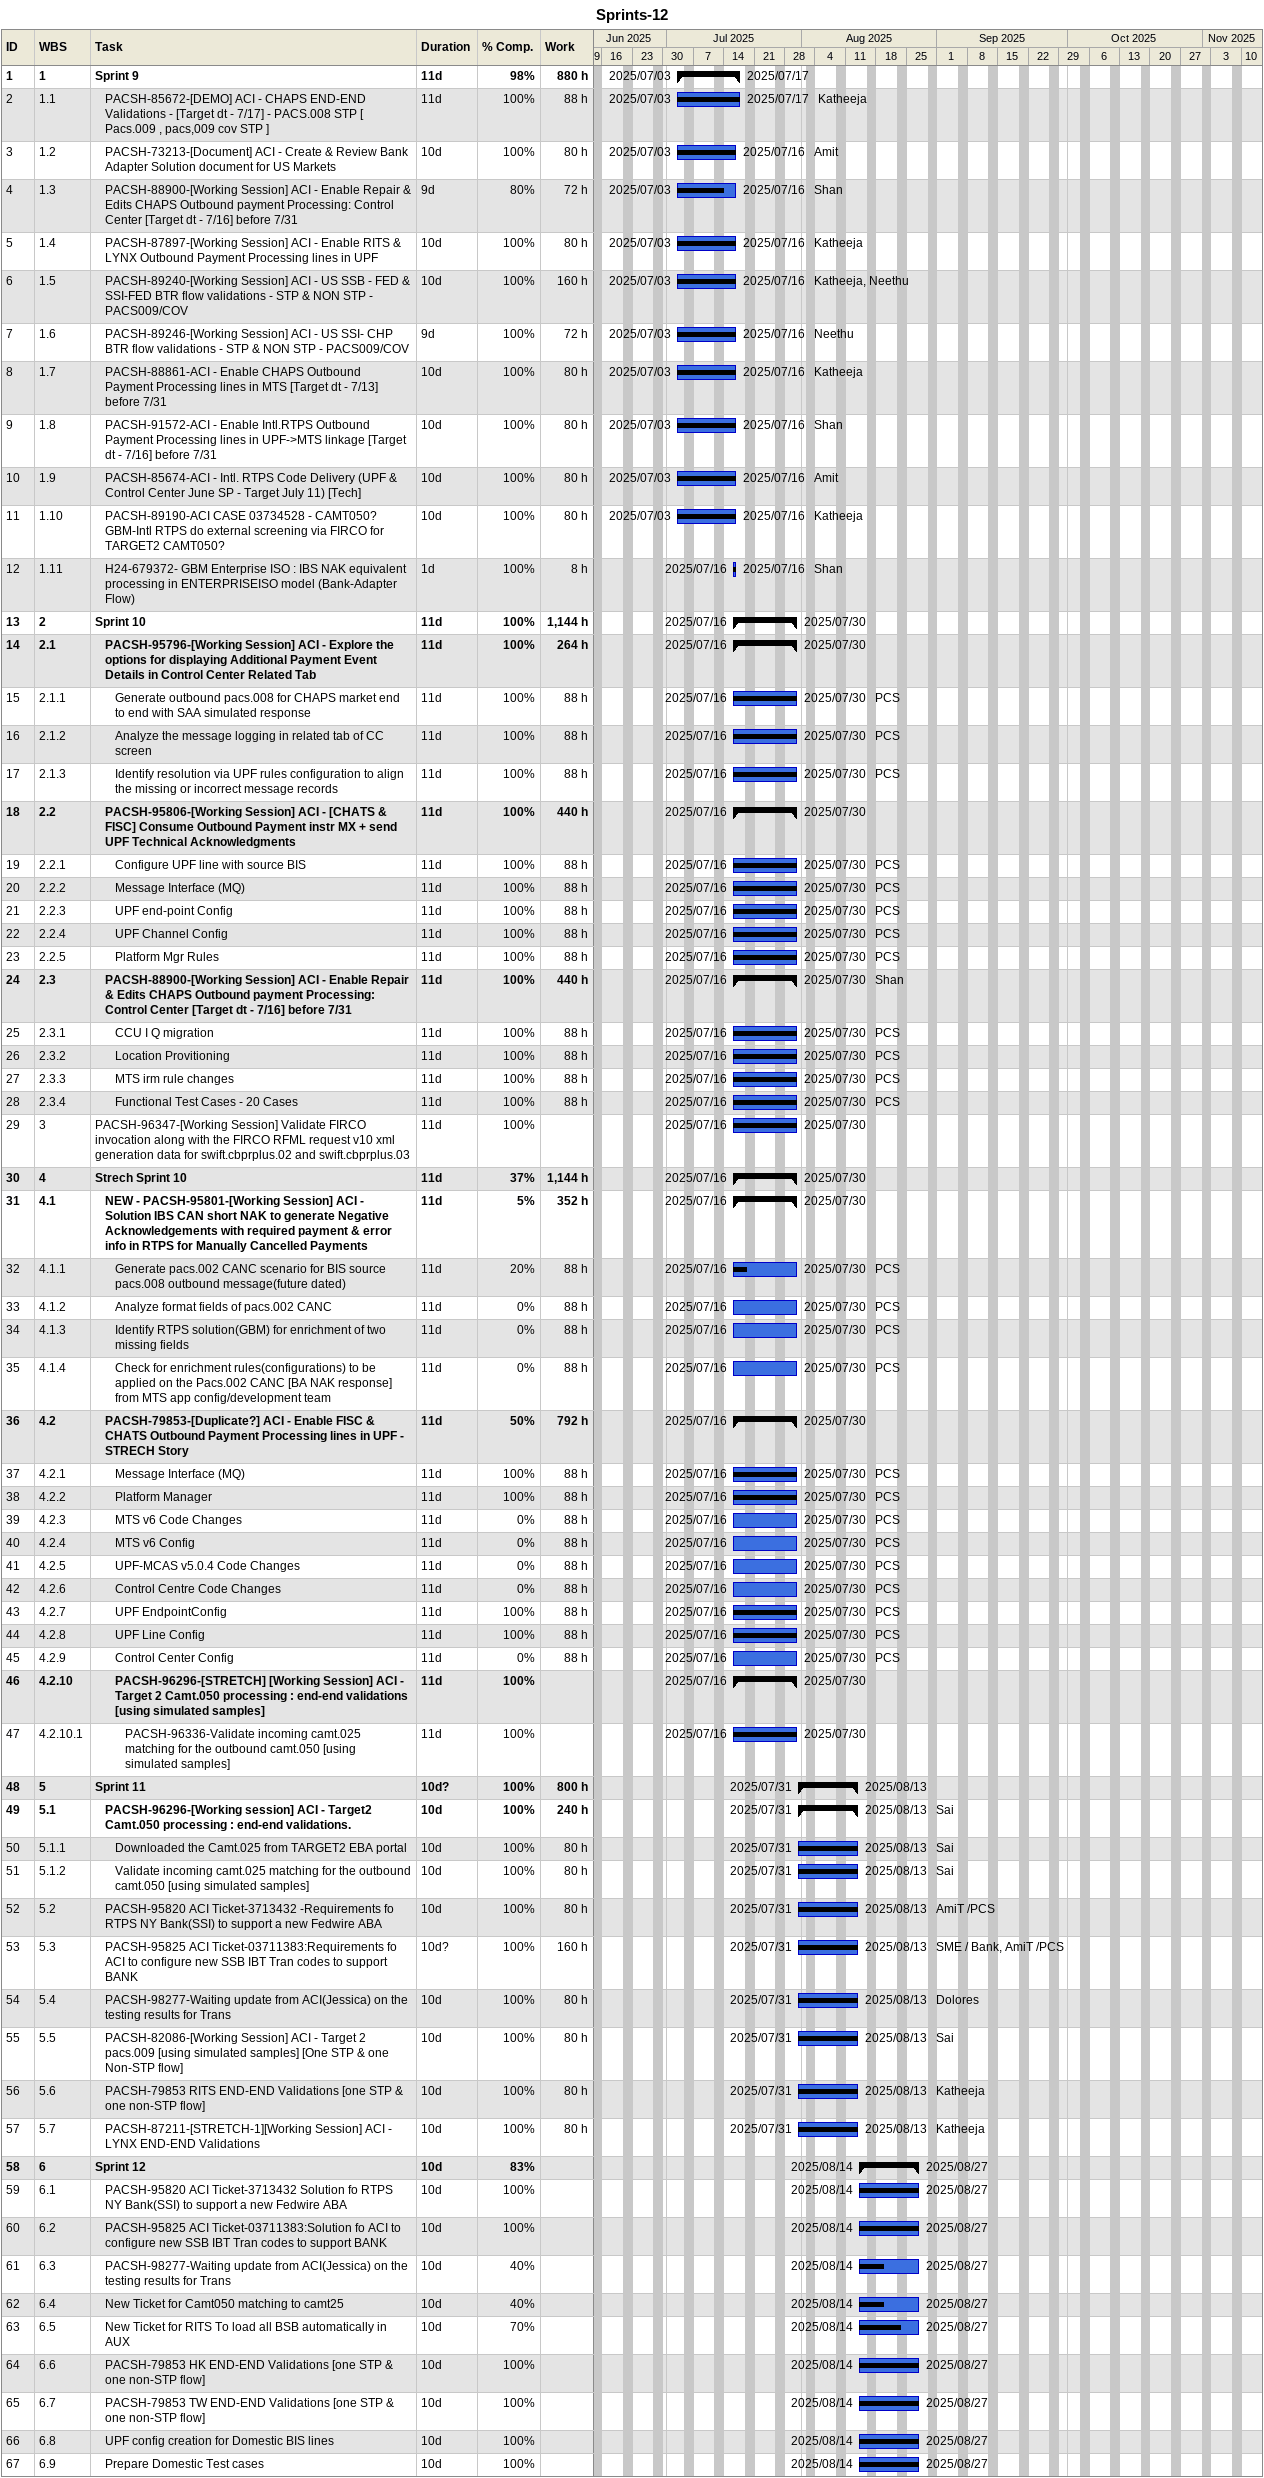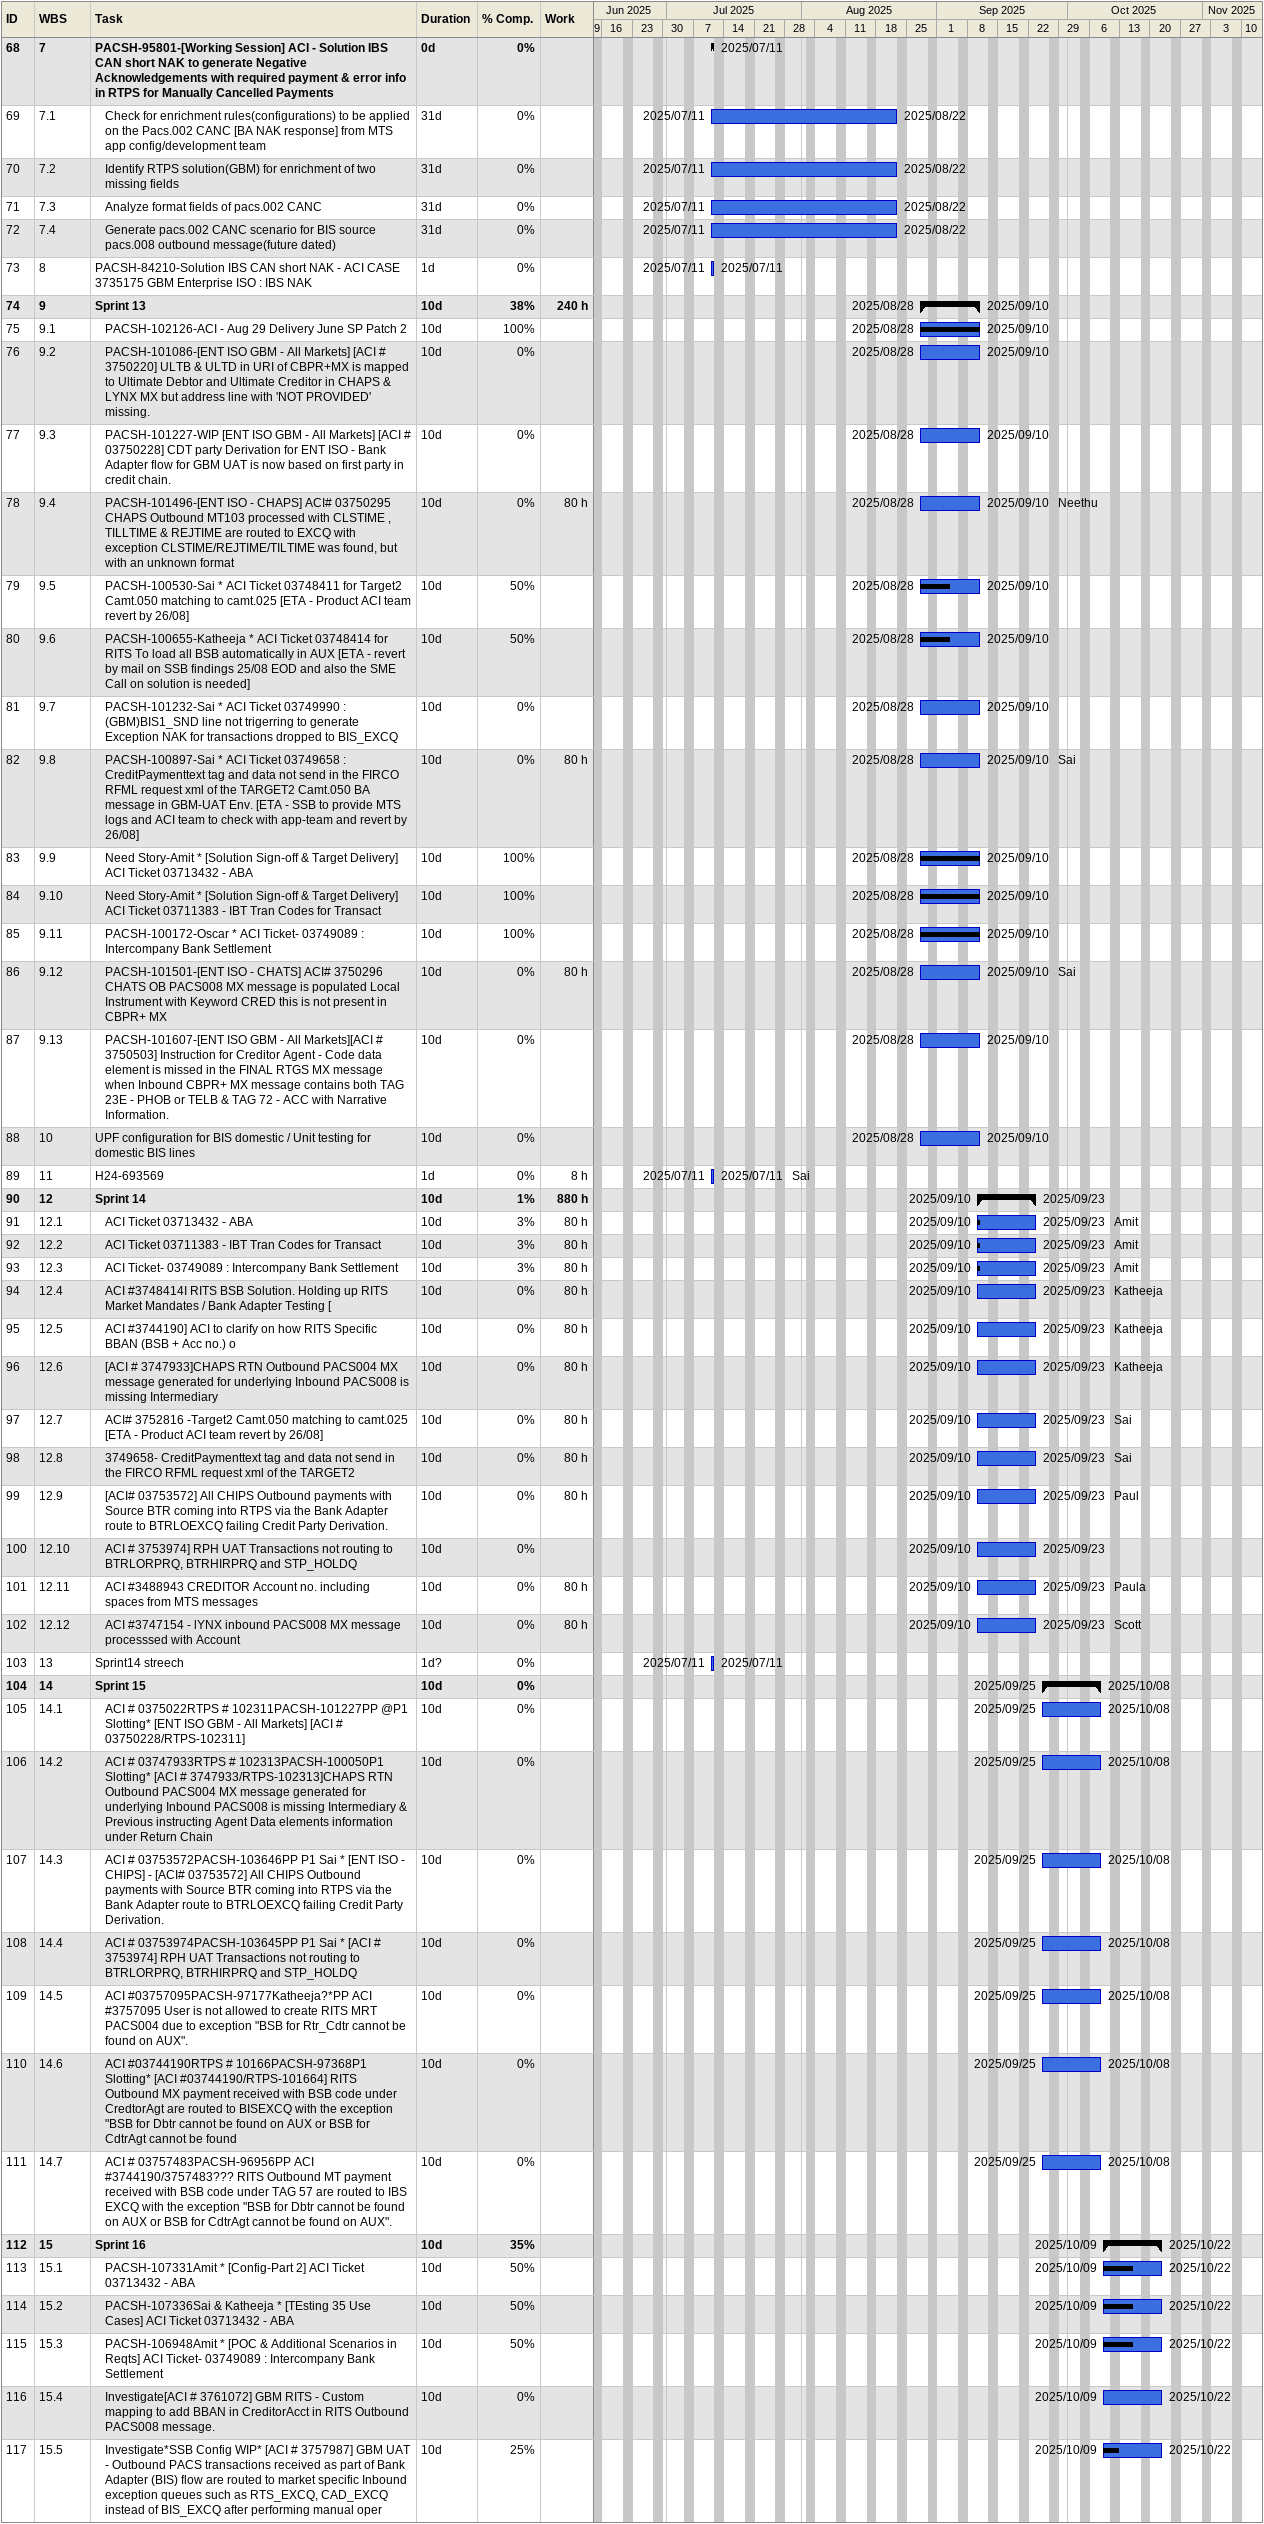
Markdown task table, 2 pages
Sprints-12

| ID | WBS | Task | Duration | Start | Finish | Resources | % complete | Work (h) |
|---|---|---|---|---|---|---|---|---|
| 1 | 1 | **Sprint 9** | 11d | 2025-07-03 | 2025-07-17 |  | 98 | 880 |
| 2 | 1.1 | PACSH-85672-[DEMO] ACI - CHAPS END-END Validations - [Target dt - 7/17] - PACS.008 STP [ Pacs.009 , pacs,009 cov STP ] | 11d | 2025-07-03 | 2025-07-17 | Katheeja | 100 | 88 |
| 3 | 1.2 | PACSH-73213-[Document] ACI - Create & Review Bank Adapter Solution document for US Markets | 10d | 2025-07-03 | 2025-07-16 | Amit | 100 | 80 |
| 4 | 1.3 | PACSH-88900-[Working Session] ACI - Enable Repair & Edits CHAPS Outbound payment Processing: Control Center [Target dt - 7/16] before 7/31 | 9d | 2025-07-03 | 2025-07-16 | Shan | 80 | 72 |
| 5 | 1.4 | PACSH-87897-[Working Session] ACI - Enable RITS & LYNX Outbound Payment Processing lines in UPF | 10d | 2025-07-03 | 2025-07-16 | Katheeja | 100 | 80 |
| 6 | 1.5 | PACSH-89240-[Working Session] ACI - US SSB - FED & SSI-FED BTR flow validations - STP & NON STP - PACS009/COV | 10d | 2025-07-03 | 2025-07-16 | Katheeja, Neethu | 100 | 160 |
| 7 | 1.6 | PACSH-89246-[Working Session] ACI - US SSI- CHP BTR flow validations - STP & NON STP - PACS009/COV | 9d | 2025-07-03 | 2025-07-16 | Neethu | 100 | 72 |
| 8 | 1.7 | PACSH-88861-ACI - Enable CHAPS Outbound Payment Processing lines in MTS [Target dt - 7/13] before 7/31 | 10d | 2025-07-03 | 2025-07-16 | Katheeja | 100 | 80 |
| 9 | 1.8 | PACSH-91572-ACI - Enable Intl.RTPS Outbound Payment Processing lines in UPF->MTS linkage [Target dt - 7/16] before 7/31 | 10d | 2025-07-03 | 2025-07-16 | Shan | 100 | 80 |
| 10 | 1.9 | PACSH-85674-ACI - Intl. RTPS Code Delivery (UPF & Control Center June SP - Target July 11) [Tech] | 10d | 2025-07-03 | 2025-07-16 | Amit | 100 | 80 |
| 11 | 1.10 | PACSH-89190-ACI CASE 03734528 - CAMT050? GBM-Intl RTPS do external screening via FIRCO for TARGET2 CAMT050? | 10d | 2025-07-03 | 2025-07-16 | Katheeja | 100 | 80 |
| 12 | 1.11 | H24-679372- GBM Enterprise ISO : IBS NAK equivalent processing in ENTERPRISEISO model (Bank-Adapter Flow) | 1d | 2025-07-16 | 2025-07-16 | Shan | 100 | 8 |
| 13 | 2 | **Sprint 10** | 11d | 2025-07-16 | 2025-07-30 |  | 100 | 1144 |
| 14 | 2.1 | **PACSH-95796-[Working Session] ACI - Explore the options for displaying Additional Payment Event Details in Control Center Related Tab** | 11d | 2025-07-16 | 2025-07-30 |  | 100 | 264 |
| 15 | 2.1.1 | Generate outbound pacs.008 for CHAPS market end to end with SAA simulated response | 11d | 2025-07-16 | 2025-07-30 | PCS | 100 | 88 |
| 16 | 2.1.2 | Analyze the message logging in related tab of CC screen | 11d | 2025-07-16 | 2025-07-30 | PCS | 100 | 88 |
| 17 | 2.1.3 | Identify resolution via UPF rules configuration to align the missing or incorrect message records | 11d | 2025-07-16 | 2025-07-30 | PCS | 100 | 88 |
| 18 | 2.2 | **PACSH-95806-[Working Session] ACI - [CHATS & FISC] Consume Outbound Payment instr MX + send UPF Technical Acknowledgments** | 11d | 2025-07-16 | 2025-07-30 |  | 100 | 440 |
| 19 | 2.2.1 | Configure UPF line with source BIS | 11d | 2025-07-16 | 2025-07-30 | PCS | 100 | 88 |
| 20 | 2.2.2 | Message Interface (MQ) | 11d | 2025-07-16 | 2025-07-30 | PCS | 100 | 88 |
| 21 | 2.2.3 | UPF end-point Config | 11d | 2025-07-16 | 2025-07-30 | PCS | 100 | 88 |
| 22 | 2.2.4 | UPF Channel Config | 11d | 2025-07-16 | 2025-07-30 | PCS | 100 | 88 |
| 23 | 2.2.5 | Platform Mgr Rules | 11d | 2025-07-16 | 2025-07-30 | PCS | 100 | 88 |
| 24 | 2.3 | **PACSH-88900-[Working Session] ACI - Enable Repair & Edits CHAPS Outbound payment Processing: Control Center [Target dt - 7/16] before 7/31** | 11d | 2025-07-16 | 2025-07-30 | Shan | 100 | 440 |
| 25 | 2.3.1 | CCU I Q migration | 11d | 2025-07-16 | 2025-07-30 | PCS | 100 | 88 |
| 26 | 2.3.2 | Location Provitioning | 11d | 2025-07-16 | 2025-07-30 | PCS | 100 | 88 |
| 27 | 2.3.3 | MTS irm rule changes | 11d | 2025-07-16 | 2025-07-30 | PCS | 100 | 88 |
| 28 | 2.3.4 | Functional Test Cases - 20 Cases | 11d | 2025-07-16 | 2025-07-30 | PCS | 100 | 88 |
| 29 | 3 | PACSH-96347-[Working Session] Validate FIRCO invocation along with the FIRCO RFML request v10 xml generation data for swift.cbprplus.02 and swift.cbprplus.03 | 11d | 2025-07-16 | 2025-07-30 |  | 100 |  |
| 30 | 4 | **Strech Sprint 10** | 11d | 2025-07-16 | 2025-07-30 |  | 37 | 1144 |
| 31 | 4.1 | **NEW - PACSH-95801-[Working Session] ACI - Solution IBS CAN short NAK to generate Negative Acknowledgements with required payment & error info in RTPS for Manually Cancelled Payments** | 11d | 2025-07-16 | 2025-07-30 |  | 5 | 352 |
| 32 | 4.1.1 | Generate pacs.002 CANC scenario for BIS source pacs.008 outbound message(future dated) | 11d | 2025-07-16 | 2025-07-30 | PCS | 20 | 88 |
| 33 | 4.1.2 | Analyze format fields of pacs.002 CANC | 11d | 2025-07-16 | 2025-07-30 | PCS | 0 | 88 |
| 34 | 4.1.3 | Identify RTPS solution(GBM) for enrichment of two missing fields | 11d | 2025-07-16 | 2025-07-30 | PCS | 0 | 88 |
| 35 | 4.1.4 | Check for enrichment rules(configurations) to be applied on the Pacs.002 CANC [BA NAK response] from MTS app config/development team | 11d | 2025-07-16 | 2025-07-30 | PCS | 0 | 88 |
| 36 | 4.2 | **PACSH-79853-[Duplicate?] ACI - Enable FISC & CHATS Outbound Payment Processing lines in UPF - STRECH Story** | 11d | 2025-07-16 | 2025-07-30 |  | 50 | 792 |
| 37 | 4.2.1 | Message Interface (MQ) | 11d | 2025-07-16 | 2025-07-30 | PCS | 100 | 88 |
| 38 | 4.2.2 | Platform Manager | 11d | 2025-07-16 | 2025-07-30 | PCS | 100 | 88 |
| 39 | 4.2.3 | MTS v6 Code Changes | 11d | 2025-07-16 | 2025-07-30 | PCS | 0 | 88 |
| 40 | 4.2.4 | MTS v6 Config | 11d | 2025-07-16 | 2025-07-30 | PCS | 0 | 88 |
| 41 | 4.2.5 | UPF-MCAS v5.0.4 Code Changes | 11d | 2025-07-16 | 2025-07-30 | PCS | 0 | 88 |
| 42 | 4.2.6 | Control Centre Code Changes | 11d | 2025-07-16 | 2025-07-30 | PCS | 0 | 88 |
| 43 | 4.2.7 | UPF EndpointConfig | 11d | 2025-07-16 | 2025-07-30 | PCS | 100 | 88 |
| 44 | 4.2.8 | UPF Line Config | 11d | 2025-07-16 | 2025-07-30 | PCS | 100 | 88 |
| 45 | 4.2.9 | Control Center Config | 11d | 2025-07-16 | 2025-07-30 | PCS | 0 | 88 |
| 46 | 4.2.10 | **PACSH-96296-[STRETCH] [Working Session] ACI - Target 2 Camt.050 processing : end-end validations [using simulated samples]** | 11d | 2025-07-16 | 2025-07-30 |  | 100 |  |
| 47 | 4.2.10.1 | PACSH-96336-Validate incoming camt.025 matching for the outbound camt.050 [using simulated samples] | 11d | 2025-07-16 | 2025-07-30 |  | 100 |  |
| 48 | 5 | **Sprint 11** | 10d? | 2025-07-31 | 2025-08-13 |  | 100 | 800 |
| 49 | 5.1 | **PACSH-96296-[Working session] ACI - Target2 Camt.050 processing : end-end validations.** | 10d | 2025-07-31 | 2025-08-13 | Sai | 100 | 240 |
| 50 | 5.1.1 | Downloaded the Camt.025 from TARGET2 EBA portal | 10d | 2025-07-31 | 2025-08-13 | Sai | 100 | 80 |
| 51 | 5.1.2 | Validate incoming camt.025 matching for the outbound camt.050 [using simulated samples] | 10d | 2025-07-31 | 2025-08-13 | Sai | 100 | 80 |
| 52 | 5.2 | PACSH-95820 ACI Ticket-3713432 -Requirements fo RTPS NY Bank(SSI) to support a new Fedwire ABA | 10d | 2025-07-31 | 2025-08-13 | AmiT /PCS | 100 | 80 |
| 53 | 5.3 | PACSH-95825 ACI Ticket-03711383:Requirements fo ACI to configure new SSB IBT Tran codes to support BANK | 10d? | 2025-07-31 | 2025-08-13 | SME / Bank, AmiT /PCS | 100 | 160 |
| 54 | 5.4 | PACSH-98277-Waiting update from ACI(Jessica) on the testing results for Trans | 10d | 2025-07-31 | 2025-08-13 | Dolores | 100 | 80 |
| 55 | 5.5 | PACSH-82086-[Working Session] ACI - Target 2 pacs.009 [using simulated samples] [One STP & one Non-STP flow] | 10d | 2025-07-31 | 2025-08-13 | Sai | 100 | 80 |
| 56 | 5.6 | PACSH-79853 RITS END-END Validations [one STP & one non-STP flow] | 10d | 2025-07-31 | 2025-08-13 | Katheeja | 100 | 80 |
| 57 | 5.7 | PACSH-87211-[STRETCH-1][Working Session] ACI - LYNX END-END Validations | 10d | 2025-07-31 | 2025-08-13 | Katheeja | 100 | 80 |
| 58 | 6 | **Sprint 12** | 10d | 2025-08-14 | 2025-08-27 |  | 83 |  |
| 59 | 6.1 | PACSH-95820 ACI Ticket-3713432 Solution fo RTPS NY Bank(SSI) to support a new Fedwire ABA | 10d | 2025-08-14 | 2025-08-27 |  | 100 |  |
| 60 | 6.2 | PACSH-95825 ACI Ticket-03711383:Solution fo ACI to configure new SSB IBT Tran codes to support BANK | 10d | 2025-08-14 | 2025-08-27 |  | 100 |  |
| 61 | 6.3 | PACSH-98277-Waiting update from ACI(Jessica) on the testing results for Trans | 10d | 2025-08-14 | 2025-08-27 |  | 40 |  |
| 62 | 6.4 | New Ticket for Camt050 matching to camt25 | 10d | 2025-08-14 | 2025-08-27 |  | 40 |  |
| 63 | 6.5 | New Ticket for RITS To load all BSB automatically in AUX | 10d | 2025-08-14 | 2025-08-27 |  | 70 |  |
| 64 | 6.6 | PACSH-79853 HK END-END Validations [one STP & one non-STP flow] | 10d | 2025-08-14 | 2025-08-27 |  | 100 |  |
| 65 | 6.7 | PACSH-79853 TW END-END Validations [one STP & one non-STP flow] | 10d | 2025-08-14 | 2025-08-27 |  | 100 |  |
| 66 | 6.8 | UPF config creation for Domestic BIS lines | 10d | 2025-08-14 | 2025-08-27 |  | 100 |  |
| 67 | 6.9 | Prepare Domestic Test cases | 10d | 2025-08-14 | 2025-08-27 |  | 100 |  |
| 68 | 7 | **PACSH-95801-[Working Session] ACI - Solution IBS CAN short NAK to generate Negative Acknowledgements with required payment & error info in RTPS for Manually Cancelled Payments** | 0d | 2025-07-11 | 2025-07-11 |  | 0 |  |
| 69 | 7.1 | Check for enrichment rules(configurations) to be applied on the Pacs.002 CANC [BA NAK response] from MTS app config/development team | 31d | 2025-07-11 | 2025-08-22 |  | 0 |  |
| 70 | 7.2 | Identify RTPS solution(GBM) for enrichment of two missing fields | 31d | 2025-07-11 | 2025-08-22 |  | 0 |  |
| 71 | 7.3 | Analyze format fields of pacs.002 CANC | 31d | 2025-07-11 | 2025-08-22 |  | 0 |  |
| 72 | 7.4 | Generate pacs.002 CANC scenario for BIS source pacs.008 outbound message(future dated) | 31d | 2025-07-11 | 2025-08-22 |  | 0 |  |
| 73 | 8 | PACSH-84210-Solution IBS CAN short NAK - ACI CASE 3735175 GBM Enterprise ISO : IBS NAK | 1d | 2025-07-11 | 2025-07-11 |  | 0 |  |
| 74 | 9 | **Sprint 13** | 10d | 2025-08-28 | 2025-09-10 |  | 38 | 240 |
| 75 | 9.1 | PACSH-102126-ACI - Aug 29 Delivery June SP Patch 2 | 10d | 2025-08-28 | 2025-09-10 |  | 100 |  |
| 76 | 9.2 | PACSH-101086-[ENT ISO GBM - All Markets] [ACI # 3750220] ULTB & ULTD in URI of CBPR+MX is mapped to Ultimate Debtor and Ultimate Creditor in CHAPS & LYNX MX but address line with 'NOT PROVIDED' missing. | 10d | 2025-08-28 | 2025-09-10 |  | 0 |  |
| 77 | 9.3 | PACSH-101227-WIP [ENT ISO GBM - All Markets] [ACI # 03750228] CDT party Derivation for ENT ISO - Bank Adapter flow for GBM UAT is now based on first party in credit chain. | 10d | 2025-08-28 | 2025-09-10 |  | 0 |  |
| 78 | 9.4 | PACSH-101496-[ENT ISO - CHAPS] ACI# 03750295 CHAPS Outbound MT103 processed with CLSTIME , TILLTIME & REJTIME are routed to EXCQ with exception CLSTIME/REJTIME/TILTIME was found, but with an unknown format | 10d | 2025-08-28 | 2025-09-10 | Neethu | 0 | 80 |
| 79 | 9.5 | PACSH-100530-Sai * ACI Ticket 03748411 for Target2 Camt.050 matching to camt.025 [ETA - Product ACI team revert by 26/08] | 10d | 2025-08-28 | 2025-09-10 |  | 50 |  |
| 80 | 9.6 | PACSH-100655-Katheeja * ACI Ticket 03748414 for RITS To load all BSB automatically in AUX [ETA - revert by mail on SSB findings 25/08 EOD and also the SME Call on solution is needed] | 10d | 2025-08-28 | 2025-09-10 |  | 50 |  |
| 81 | 9.7 | PACSH-101232-Sai * ACI Ticket 03749990 : (GBM)BIS1_SND line not trigerring to generate Exception NAK for transactions dropped to BIS_EXCQ | 10d | 2025-08-28 | 2025-09-10 |  | 0 |  |
| 82 | 9.8 | PACSH-100897-Sai * ACI Ticket 03749658 : CreditPaymenttext tag and data not send in the FIRCO RFML request xml of the TARGET2 Camt.050 BA message in GBM-UAT Env. [ETA - SSB to provide MTS logs and ACI team to check with app-team and revert by 26/08] | 10d | 2025-08-28 | 2025-09-10 | Sai | 0 | 80 |
| 83 | 9.9 | Need Story-Amit * [Solution Sign-off & Target Delivery] ACI Ticket 03713432 - ABA | 10d | 2025-08-28 | 2025-09-10 |  | 100 |  |
| 84 | 9.10 | Need Story-Amit * [Solution Sign-off & Target Delivery] ACI Ticket 03711383 - IBT Tran Codes for Transact | 10d | 2025-08-28 | 2025-09-10 |  | 100 |  |
| 85 | 9.11 | PACSH-100172-Oscar * ACI Ticket- 03749089 : Intercompany Bank Settlement | 10d | 2025-08-28 | 2025-09-10 |  | 100 |  |
| 86 | 9.12 | PACSH-101501-[ENT ISO - CHATS] ACI# 3750296 CHATS OB PACS008 MX message is populated Local Instrument with Keyword CRED this is not present in CBPR+ MX | 10d | 2025-08-28 | 2025-09-10 | Sai | 0 | 80 |
| 87 | 9.13 | PACSH-101607-[ENT ISO GBM - All Markets][ACI # 3750503] Instruction for Creditor Agent - Code data element is missed in the FINAL RTGS MX message when Inbound CBPR+ MX message contains both TAG 23E - PHOB or TELB & TAG 72 - ACC with Narrative Information. | 10d | 2025-08-28 | 2025-09-10 |  | 0 |  |
| 88 | 10 | UPF configuration for BIS domestic / Unit testing for domestic BIS lines | 10d | 2025-08-28 | 2025-09-10 |  | 0 |  |
| 89 | 11 | H24-693569 | 1d | 2025-07-11 | 2025-07-11 | Sai | 0 | 8 |
| 90 | 12 | **Sprint 14** | 10d | 2025-09-10 | 2025-09-23 |  | 1 | 880 |
| 91 | 12.1 | ACI Ticket 03713432 - ABA | 10d | 2025-09-10 | 2025-09-23 | Amit | 3 | 80 |
| 92 | 12.2 | ACI Ticket 03711383 - IBT Tran Codes for Transact | 10d | 2025-09-10 | 2025-09-23 | Amit | 3 | 80 |
| 93 | 12.3 | ACI Ticket- 03749089 : Intercompany Bank Settlement | 10d | 2025-09-10 | 2025-09-23 | Amit | 3 | 80 |
| 94 | 12.4 | ACI #3748414I RITS BSB Solution. Holding up RITS Market Mandates / Bank Adapter Testing [ | 10d | 2025-09-10 | 2025-09-23 | Katheeja | 0 | 80 |
| 95 | 12.5 | ACI #3744190] ACI to clarify on how RITS Specific BBAN (BSB + Acc no.) o | 10d | 2025-09-10 | 2025-09-23 | Katheeja | 0 | 80 |
| 96 | 12.6 | [ACI # 3747933]CHAPS RTN Outbound PACS004 MX message generated for underlying Inbound PACS008 is missing Intermediary | 10d | 2025-09-10 | 2025-09-23 | Katheeja | 0 | 80 |
| 97 | 12.7 | ACI# 3752816 -Target2 Camt.050 matching to camt.025 [ETA - Product ACI team revert by 26/08] | 10d | 2025-09-10 | 2025-09-23 | Sai | 0 | 80 |
| 98 | 12.8 | 3749658- CreditPaymenttext tag and data not send in the FIRCO RFML request xml of the TARGET2 | 10d | 2025-09-10 | 2025-09-23 | Sai | 0 | 80 |
| 99 | 12.9 | [ACI# 03753572] All CHIPS Outbound payments with Source BTR coming into RTPS via the Bank Adapter route to BTRLOEXCQ failing Credit Party Derivation. | 10d | 2025-09-10 | 2025-09-23 | Paul | 0 | 80 |
| 100 | 12.10 | ACI # 3753974] RPH UAT Transactions not routing to BTRLORPRQ, BTRHIRPRQ and STP_HOLDQ | 10d | 2025-09-10 | 2025-09-23 |  | 0 |  |
| 101 | 12.11 | ACI #3488943 CREDITOR Account no. including spaces from MTS messages | 10d | 2025-09-10 | 2025-09-23 | Paula | 0 | 80 |
| 102 | 12.12 | ACI #3747154 - lYNX inbound PACS008 MX message processsed with Account | 10d | 2025-09-10 | 2025-09-23 | Scott | 0 | 80 |
| 103 | 13 | Sprint14 streech | 1d? | 2025-07-11 | 2025-07-11 |  | 0 |  |
| 104 | 14 | **Sprint 15** | 10d | 2025-09-25 | 2025-10-08 |  | 0 |  |
| 105 | 14.1 | ACI # 0375022RTPS # 102311PACSH-101227PP @P1 Slotting* [ENT ISO GBM - All Markets] [ACI # 03750228/RTPS-102311] | 10d | 2025-09-25 | 2025-10-08 |  | 0 |  |
| 106 | 14.2 | ACI # 03747933RTPS # 102313PACSH-100050P1 Slotting* [ACI # 3747933/RTPS-102313]CHAPS RTN Outbound PACS004 MX message generated for underlying Inbound PACS008 is missing Intermediary & Previous instructing Agent Data elements information under Return Chain | 10d | 2025-09-25 | 2025-10-08 |  | 0 |  |
| 107 | 14.3 | ACI # 03753572PACSH-103646PP P1 Sai * [ENT ISO - CHIPS] - [ACI# 03753572] All CHIPS Outbound payments with Source BTR coming into RTPS via the Bank Adapter route to BTRLOEXCQ failing Credit Party Derivation. | 10d | 2025-09-25 | 2025-10-08 |  | 0 |  |
| 108 | 14.4 | ACI # 03753974PACSH-103645PP P1 Sai * [ACI # 3753974] RPH UAT Transactions not routing to BTRLORPRQ, BTRHIRPRQ and STP_HOLDQ | 10d | 2025-09-25 | 2025-10-08 |  | 0 |  |
| 109 | 14.5 | ACI #03757095PACSH-97177Katheeja?*PP ACI #3757095 User is not allowed to create RITS MRT PACS004 due to exception "BSB for Rtr_Cdtr cannot be found on AUX". | 10d | 2025-09-25 | 2025-10-08 |  | 0 |  |
| 110 | 14.6 | ACI #03744190RTPS # 10166PACSH-97368P1 Slotting* [ACI #03744190/RTPS-101664] RITS Outbound MX payment received with BSB code under CredtorAgt are routed to BISEXCQ with the exception "BSB for Dbtr cannot be found on AUX or BSB for CdtrAgt cannot be found | 10d | 2025-09-25 | 2025-10-08 |  | 0 |  |
| 111 | 14.7 | ACI # 03757483PACSH-96956PP ACI #3744190/3757483??? RITS Outbound MT payment received with BSB code under TAG 57 are routed to IBS EXCQ with the exception "BSB for Dbtr cannot be found on AUX or BSB for CdtrAgt cannot be found on AUX". | 10d | 2025-09-25 | 2025-10-08 |  | 0 |  |
| 112 | 15 | **Sprint 16** | 10d | 2025-10-09 | 2025-10-22 |  | 35 |  |
| 113 | 15.1 | PACSH-107331Amit * [Config-Part 2] ACI Ticket 03713432 - ABA | 10d | 2025-10-09 | 2025-10-22 |  | 50 |  |
| 114 | 15.2 | PACSH-107336Sai & Katheeja * [TEsting 35 Use Cases] ACI Ticket 03713432 - ABA | 10d | 2025-10-09 | 2025-10-22 |  | 50 |  |
| 115 | 15.3 | PACSH-106948Amit * [POC & Additional Scenarios in Reqts] ACI Ticket- 03749089 : Intercompany Bank Settlement | 10d | 2025-10-09 | 2025-10-22 |  | 50 |  |
| 116 | 15.4 | Investigate[ACI # 3761072] GBM RITS - Custom mapping to add BBAN in CreditorAcct in RITS Outbound PACS008 message. | 10d | 2025-10-09 | 2025-10-22 |  | 0 |  |
| 117 | 15.5 | Investigate*SSB Config WIP* [ACI # 3757987] GBM UAT - Outbound PACS transactions received as part of Bank Adapter (BIS) flow are routed to market specific Inbound exception queues such as RTS_EXCQ, CAD_EXCQ instead of BIS_EXCQ after performing manual oper | 10d | 2025-10-09 | 2025-10-22 |  | 25 |  |
